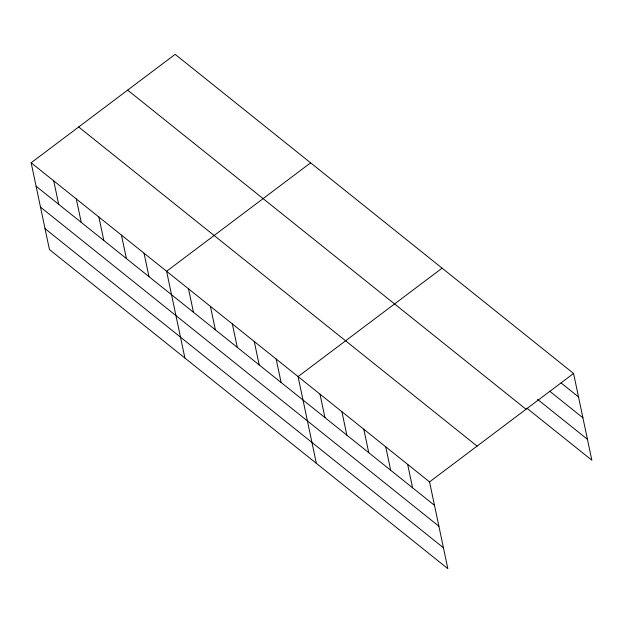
<?xml version="1.0" encoding="UTF-8"?>
<svg xmlns="http://www.w3.org/2000/svg" width="623" height="623" viewBox="0 0 623 623"><rect width="100%" height="100%" fill="white"/><g stroke="black" fill="none" stroke-linecap="round" stroke-linejoin="round"><path stroke-width="0.93" d="M31.15 162.774L429.551 481.898L447.836 568.659L49.435 249.535L31.15 162.774L175.164 54.341L573.565 373.465L591.85 460.226L526.871 408.182M310.62 162.837L166.606 271.27L184.891 358.038M442.096 268.155L298.074 376.588L316.359 463.348M429.551 481.898L573.565 373.465M561.128 382.997L578.51 396.913M549.665 391.182L582.91 417.807M537.579 399.39L587.45 439.34M127.645 90.117L526.038 409.249M78.677 126.991L477.07 446.115M36.095 186.222L434.488 505.346M40.495 207.116L438.896 526.24M45.035 228.641L443.428 547.773M407.637 464.345L412.582 487.801M385.723 446.792L390.668 470.248M363.809 429.239L368.754 452.695M341.902 411.686L346.84 435.142M319.988 394.133L324.933 417.589M276.168 359.035L281.105 382.491M254.254 341.482L259.199 364.938M232.34 323.929L237.285 347.385M210.426 306.376L215.371 329.832M188.52 288.823L193.457 312.279M144.03 253.187L148.975 276.643M121.454 235.105L126.399 258.561M98.878 217.022L103.823 240.478M76.302 198.939L81.247 222.395M53.726 180.857L58.671 204.313"/></g></svg>
